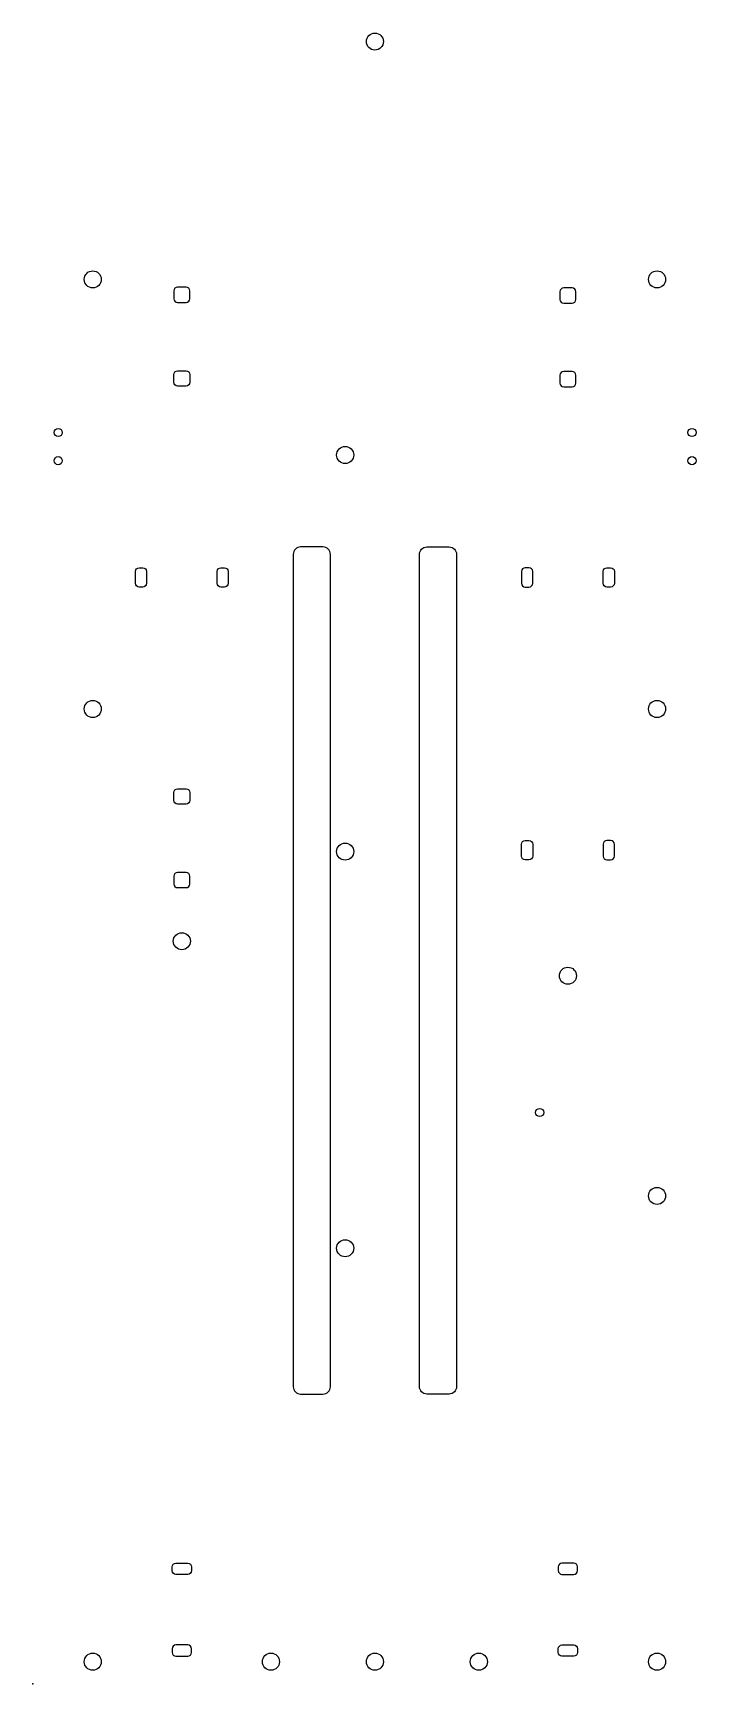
# Model space of a CAD drawing. Header units: millimetres. Extents: x 0 to 89, y 0 to 222.
import ezdxf

# ---------------------------------------------------------------- set-up
doc = ezdxf.new("R2010")
doc.units = ezdxf.units.MM
doc.layers.get('0').update_dxf_attribs({"linetype": 'CONTINUOUS'})

msp = doc.modelspace()

# ---------------------------------------------------------------- linework, layer by layer
for points in [[(21.125, 187.451, 0.41421356), (20.625, 187.951), (19.475, 187.951, 0.41421356), (18.975, 187.451), (18.975, 186.401, 0.41421356), (19.475, 185.901), (20.625, 185.901, 0.41421356), (21.125, 186.401)], [(73.125, 187.35, 0.41421356), (72.625, 187.85), (71.475, 187.85, 0.41421356), (70.975, 187.35), (70.975, 186.3, 0.41421356), (71.475, 185.8), (72.625, 185.8, 0.41421356), (73.125, 186.3)], [(21.125, 176.201), (21.125, 175.151, -0.41421356), (20.625, 174.651), (19.475, 174.651, -0.41421356), (18.975, 175.151), (18.975, 176.201, -0.41421356), (19.475, 176.701), (20.625, 176.701, -0.41421356)], [(70.975, 175.05, 0.41421356), (71.475, 174.55), (72.625, 174.55, 0.41421356), (73.125, 175.05), (73.125, 176.1, 0.41421356), (72.625, 176.6), (71.475, 176.6, 0.41421356), (70.975, 176.1)], [(40.05, 152, 0.41421356), (39.05, 153), (36.05, 153, 0.41421356), (35.05, 152), (35.05, 40, 0.41421356), (36.05, 39), (39.05, 39, 0.41421356), (40.05, 40)], [(52.05, 40), (52.05, 152, -0.41421356), (53.05, 153), (56.05, 153, -0.41421356), (57.05, 152), (57.05, 40, -0.41421356), (56.05, 39), (53.05, 39, -0.41421356)], [(13.8, 148.101), (13.8, 149.701, -0.41421356), (14.3, 150.201), (14.8, 150.201, -0.41421356), (15.3, 149.701), (15.3, 148.101, -0.41421356), (14.8, 147.601), (14.3, 147.601, -0.41421356)], [(26.3, 149.701), (26.3, 148.101, -0.41421356), (25.8, 147.601), (25.3, 147.601, -0.41421356), (24.8, 148.101), (24.8, 149.701, -0.41421356), (25.3, 150.201), (25.8, 150.201, -0.41421356)], [(65.8, 148.101, 0.41421356), (66.3, 147.601), (66.8, 147.601, 0.41421356), (67.3, 148.101), (67.3, 149.701, 0.41421356), (66.8, 150.201), (66.3, 150.201, 0.41421356), (65.8, 149.701)], [(76.8, 148.101), (76.8, 149.701, -0.41421356), (77.3, 150.201), (77.8, 150.201, -0.41421356), (78.3, 149.701), (78.3, 148.101, -0.41421356), (77.8, 147.601), (77.3, 147.601, -0.41421356)], [(21.125, 119.951), (21.125, 118.901, -0.41421356), (20.625, 118.401), (19.475, 118.401, -0.41421356), (18.975, 118.901), (18.975, 119.951, -0.41421356), (19.475, 120.451), (20.625, 120.451, -0.41421356)], [(66.3, 113.501), (66.8, 113.501, -0.41421356), (67.3, 113.001), (67.3, 111.401, -0.41421356), (66.8, 110.901), (66.3, 110.901, -0.41421356), (65.8, 111.401), (65.8, 113.001, -0.41421356)], [(77.3, 113.501, 0.41421356), (76.8, 113.001), (76.8, 111.401, 0.41421356), (77.3, 110.901), (77.8, 110.901, 0.41421356), (78.3, 111.401), (78.3, 113.001, 0.41421356), (77.8, 113.501)], [(19.475, 109.201, 0.41421356), (18.975, 108.701), (18.975, 107.651, 0.41421356), (19.475, 107.151), (20.625, 107.151, 0.41421356), (21.125, 107.651), (21.125, 108.701, 0.41421356), (20.625, 109.201)], [(18.75, 15.25), (18.75, 15.75, -0.41421356), (19.25, 16.25), (20.85, 16.25, -0.41421356), (21.35, 15.75), (21.35, 15.25, -0.41421356), (20.85, 14.75), (19.25, 14.75, -0.41421356)], [(71.25, 16.25, 0.41421356), (70.75, 15.75), (70.75, 15.25, 0.41421356), (71.25, 14.75), (72.85, 14.75, 0.41421356), (73.35, 15.25), (73.35, 15.75, 0.41421356), (72.85, 16.25)], [(20.85, 3.75, 0.41421356), (21.35, 4.25), (21.35, 4.75, 0.41421356), (20.85, 5.25), (19.25, 5.25, 0.41421356), (18.75, 4.75), (18.75, 4.25, 0.41421356), (19.25, 3.75)], [(73.35, 4.75), (73.35, 4.25, -0.41421356), (72.85, 3.75), (71.25, 3.75, -0.41421356), (70.75, 4.25), (70.75, 4.75, -0.41421356), (71.25, 5.25), (72.85, 5.25, -0.41421356)]]:
    msp.add_lwpolyline(points, format="xyb", close=True)
for centre, radius in [((46.05, 221), 1.15), ((46.05, 221), 1.15), ((8.05, 189), 1.15), ((8.05, 189), 1.15), ((84.05, 189), 1.15), ((84.05, 189), 1.15), ((3.4, 168.4), 0.55), ((88.75, 168.4), 0.55), ((3.4, 164.6), 0.55), ((42.05, 165.37), 1.15), ((42.05, 165.37), 1.15), ((88.75, 164.6), 0.55), ((8.05, 131.1927), 1.15), ((8.05, 131.1927), 1.15), ((84.05, 131.1927), 1.15), ((84.05, 131.1927), 1.15), ((42.05, 112), 1.15), ((42.05, 112), 1.15), ((20.05, 99.9446), 1.15), ((20.05, 99.9446), 1.15), ((72.05, 95.3008), 1.15), ((72.05, 95.3008), 1.15), ((68.25, 76.901), 0.55), ((84.05, 65.6757), 1.15), ((84.05, 65.6757), 1.15), ((42.05, 58.63), 1.15), ((42.05, 58.63), 1.15), ((8.05, 3), 1.15), ((8.05, 3), 1.15), ((32.05, 3), 1.15), ((32.05, 3), 1.15), ((46.05, 3), 1.15), ((46.05, 3), 1.15), ((60.05, 3), 1.15), ((60.05, 3), 1.15), ((84.05, 3), 1.15), ((84.05, 3), 1.15)]:
    msp.add_circle(centre, radius)
msp.add_point((0, 0))
msp.add_point((0, 0))
msp.add_point((0, 0))
msp.add_point((0, 0))
msp.add_point((0, 0))
msp.add_point((0, 0))

doc.saveas('drawing.dxf')
